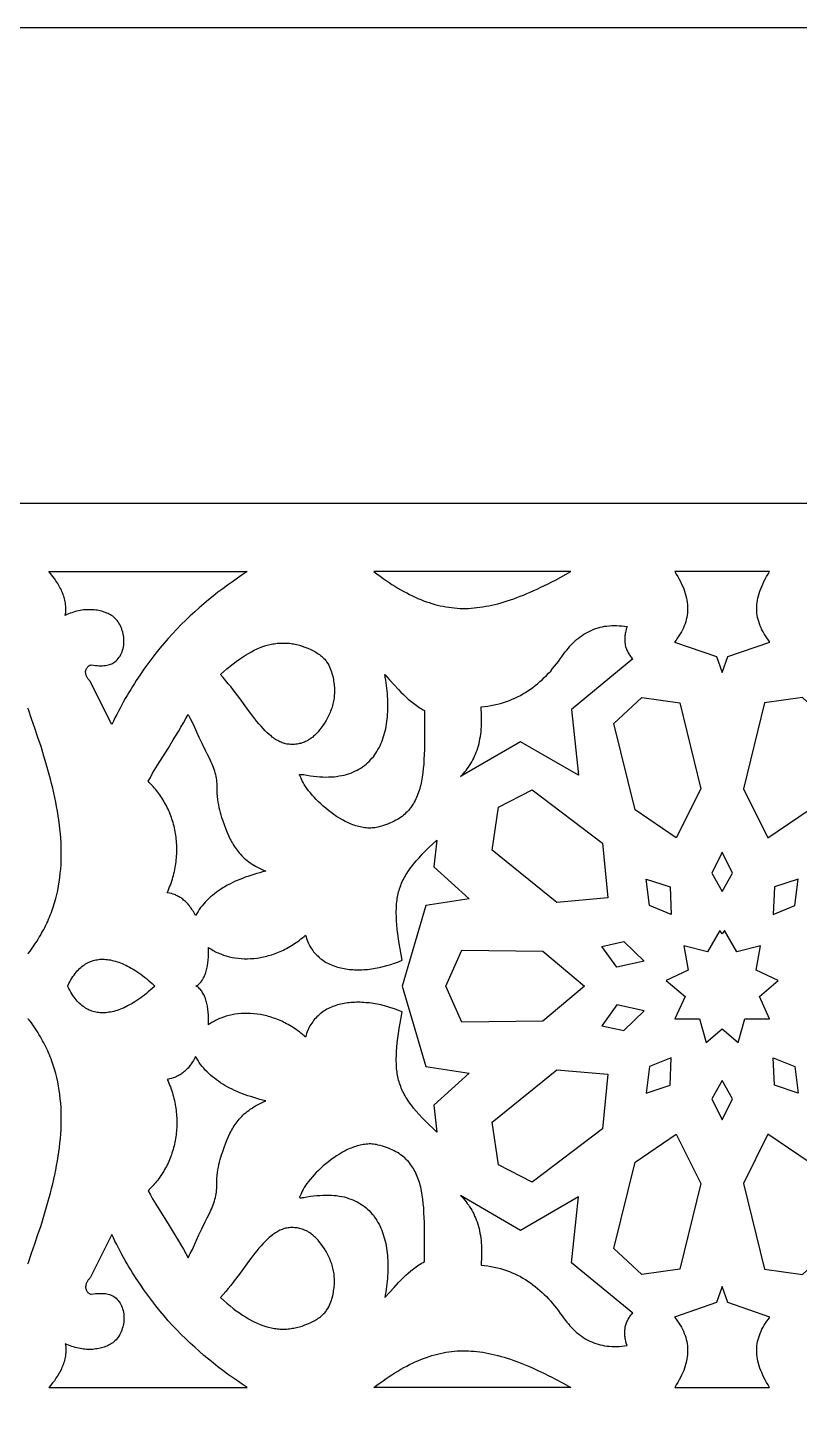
# Model space of a CAD drawing. Extents: x -580 to 580, y -400 to 400.
# Drawn here: x -255.3 to -198.6, y 298 to 400 of the extents above; entities that cross this region are included whole.
import ezdxf

# ---------------------------------------------------------------- set-up
doc = ezdxf.new("R2010")
doc.units = 0
doc.layers.add('LAYER_1', color=18, linetype='CONTINUOUS')
doc.layers.add('LAYER_2', color=174, linetype='CONTINUOUS')

msp = doc.modelspace()

# ---------------------------------------------------------------- linework, layer by layer
at = {"layer": 'LAYER_1'}
for points in [[(-580, -400), (580, -400), (580, 400), (-580, 400)], [(-239.2, 360), (-239.57, 359.76), (-239.93, 359.51), (-240.29, 359.26), (-240.65, 359.01), (-241, 358.74), (-241.36, 358.48), (-241.7, 358.2), (-242.05, 357.92), (-242.39, 357.64), (-242.73, 357.34), (-243.07, 357.04), (-243.4, 356.74), (-243.73, 356.42), (-244.06, 356.1), (-244.38, 355.77), (-244.7, 355.43), (-245.01, 355.09), (-245.32, 354.73), (-245.63, 354.37), (-245.93, 354), (-246.23, 353.61), (-246.52, 353.22), (-246.81, 352.82), (-247.09, 352.41), (-247.37, 351.99), (-247.5, 351.78), (-247.64, 351.56), (-247.77, 351.34), (-247.91, 351.12), (-248.04, 350.9), (-248.17, 350.67), (-248.3, 350.44), (-248.43, 350.21), (-248.55, 349.97), (-248.68, 349.73), (-248.8, 349.49), (-248.93, 349.25), (-249.05, 349), (-249.17, 348.75), (-250.75, 351.93), (-250.79, 351.97), (-250.83, 352.01), (-250.86, 352.05), (-250.9, 352.09), (-250.93, 352.13), (-250.95, 352.18), (-250.98, 352.22), (-251, 352.27), (-251.02, 352.31), (-251.04, 352.36), (-251.06, 352.4), (-251.07, 352.45), (-251.08, 352.49), (-251.08, 352.54), (-251.09, 352.58), (-251.09, 352.63), (-251.09, 352.67), (-251.08, 352.71), (-251.07, 352.75), (-251.06, 352.79), (-251.05, 352.83), (-251.03, 352.87), (-251.01, 352.91), (-250.98, 352.94), (-250.96, 352.98), (-250.93, 353.01), (-250.89, 353.04), (-250.85, 353.06), (-250.81, 353.09), (-250.77, 353.11), (-250.72, 353.13), (-250.67, 353.15), (-250.52, 353.12), (-250.37, 353.1), (-250.24, 353.09), (-250.1, 353.08), (-249.98, 353.08), (-249.86, 353.08), (-249.74, 353.09), (-249.63, 353.1), (-249.53, 353.12), (-249.43, 353.14), (-249.34, 353.16), (-249.25, 353.19), (-249.17, 353.23), (-249.09, 353.27), (-249.01, 353.31), (-248.94, 353.36), (-248.85, 353.44), (-248.77, 353.52), (-248.69, 353.6), (-248.62, 353.7), (-248.56, 353.79), (-248.5, 353.9), (-248.45, 354), (-248.41, 354.11), (-248.37, 354.22), (-248.34, 354.34), (-248.31, 354.46), (-248.29, 354.58), (-248.28, 354.7), (-248.27, 354.82), (-248.27, 354.94), (-248.28, 355.07), (-248.29, 355.19), (-248.3, 355.31), (-248.33, 355.43), (-248.35, 355.55), (-248.39, 355.67), (-248.43, 355.79), (-248.47, 355.9), (-248.52, 356.01), (-248.58, 356.11), (-248.64, 356.22), (-248.7, 356.31), (-248.77, 356.41), (-248.85, 356.49), (-248.93, 356.57), (-249.01, 356.65), (-249.1, 356.72), (-249.18, 356.77), (-249.26, 356.82), (-249.35, 356.87), (-249.44, 356.91), (-249.53, 356.95), (-249.62, 356.99), (-249.72, 357.03), (-249.82, 357.06), (-249.92, 357.09), (-250.02, 357.12), (-250.12, 357.14), (-250.23, 357.16), (-250.34, 357.17), (-250.45, 357.19), (-250.56, 357.2), (-250.67, 357.2), (-250.79, 357.2), (-250.9, 357.2), (-251.02, 357.2), (-251.14, 357.19), (-251.25, 357.18), (-251.37, 357.16), (-251.49, 357.14), (-251.61, 357.12), (-251.73, 357.09), (-251.86, 357.06), (-251.98, 357.02), (-252.1, 356.98), (-252.22, 356.94), (-252.34, 356.89), (-252.46, 356.84), (-252.59, 356.78), (-252.57, 356.9), (-252.55, 357.01), (-252.54, 357.13), (-252.54, 357.24), (-252.54, 357.35), (-252.55, 357.46), (-252.56, 357.57), (-252.57, 357.68), (-252.59, 357.79), (-252.61, 357.9), (-252.64, 358.01), (-252.67, 358.12), (-252.71, 358.22), (-252.74, 358.33), (-252.78, 358.43), (-252.83, 358.54), (-252.87, 358.64), (-252.92, 358.74), (-252.98, 358.84), (-253.03, 358.94), (-253.14, 359.13), (-253.27, 359.32), (-253.39, 359.5), (-253.53, 359.67), (-253.66, 359.84), (-253.8, 360)], [(-229.9, 360), (-229.67, 359.83), (-229.44, 359.66), (-229.22, 359.5), (-228.99, 359.35), (-228.77, 359.2), (-228.56, 359.06), (-228.34, 358.92), (-228.12, 358.79), (-227.91, 358.66), (-227.7, 358.54), (-227.48, 358.43), (-227.27, 358.32), (-227.06, 358.22), (-226.86, 358.12), (-226.65, 358.03), (-226.44, 357.94), (-226.24, 357.86), (-226.03, 357.79), (-225.82, 357.72), (-225.62, 357.65), (-225.42, 357.59), (-225.21, 357.54), (-225.01, 357.49), (-224.8, 357.45), (-224.6, 357.41), (-224.39, 357.38), (-224.19, 357.35), (-223.98, 357.33), (-223.77, 357.31), (-223.57, 357.3), (-223.36, 357.3), (-223.15, 357.3), (-222.94, 357.3), (-222.73, 357.32), (-222.52, 357.33), (-222.31, 357.35), (-222.09, 357.38), (-221.88, 357.41), (-221.66, 357.45), (-221.44, 357.49), (-221.22, 357.54), (-220.99, 357.59), (-220.77, 357.64), (-220.54, 357.71), (-220.31, 357.77), (-220.08, 357.85), (-219.85, 357.92), (-219.61, 358.01), (-219.37, 358.09), (-219.13, 358.19), (-218.88, 358.28), (-218.64, 358.39), (-218.39, 358.49), (-218.13, 358.61), (-217.88, 358.72), (-217.61, 358.85), (-217.35, 358.97), (-217.08, 359.11), (-216.81, 359.24), (-216.54, 359.38), (-215.98, 359.68), (-215.4, 360)], [(-204.28, 352.58), (-203.86, 353.75), (-200.77, 354.82), (-200.88, 354.97), (-200.99, 355.12), (-201.09, 355.27), (-201.19, 355.42), (-201.27, 355.57), (-201.35, 355.72), (-201.42, 355.87), (-201.49, 356.02), (-201.54, 356.17), (-201.59, 356.33), (-201.64, 356.48), (-201.67, 356.63), (-201.7, 356.79), (-201.72, 356.94), (-201.73, 357.1), (-201.74, 357.26), (-201.73, 357.42), (-201.72, 357.58), (-201.71, 357.74), (-201.68, 357.9), (-201.65, 358.06), (-201.61, 358.23), (-201.56, 358.4), (-201.5, 358.57), (-201.44, 358.74), (-201.37, 358.91), (-201.29, 359.09), (-201.21, 359.27), (-201.11, 359.45), (-201.01, 359.63), (-200.9, 359.81), (-200.79, 360), (-204.28, 360), (-207.77, 360), (-207.65, 359.81), (-207.54, 359.63), (-207.44, 359.45), (-207.35, 359.27), (-207.26, 359.09), (-207.18, 358.91), (-207.11, 358.74), (-207.05, 358.57), (-207, 358.4), (-206.95, 358.23), (-206.91, 358.06), (-206.87, 357.9), (-206.85, 357.74), (-206.83, 357.58), (-206.82, 357.42), (-206.82, 357.26), (-206.82, 357.1), (-206.84, 356.94), (-206.86, 356.79), (-206.88, 356.63), (-206.92, 356.48), (-206.96, 356.33), (-207.01, 356.17), (-207.07, 356.02), (-207.13, 355.87), (-207.2, 355.72), (-207.28, 355.57), (-207.37, 355.42), (-207.46, 355.27), (-207.56, 355.12), (-207.67, 354.97), (-207.79, 354.82), (-204.69, 353.75)], [(-223.51, 344.93), (-223.41, 345.04), (-223.31, 345.15), (-223.21, 345.27), (-223.11, 345.38), (-223.02, 345.5), (-222.93, 345.63), (-222.85, 345.75), (-222.77, 345.88), (-222.69, 346.01), (-222.62, 346.15), (-222.55, 346.29), (-222.48, 346.43), (-222.42, 346.58), (-222.36, 346.73), (-222.3, 346.88), (-222.25, 347.03), (-222.21, 347.19), (-222.16, 347.36), (-222.12, 347.53), (-222.09, 347.7), (-222.06, 347.87), (-222.03, 348.05), (-222.01, 348.23), (-221.99, 348.42), (-221.98, 348.61), (-221.97, 348.8), (-221.97, 349), (-221.97, 349.2), (-221.97, 349.41), (-221.98, 349.62), (-222, 349.83), (-222.01, 350.05), (-221.76, 350.07), (-221.52, 350.11), (-221.28, 350.15), (-221.04, 350.2), (-220.81, 350.25), (-220.59, 350.31), (-220.37, 350.37), (-220.15, 350.45), (-219.93, 350.53), (-219.73, 350.61), (-219.52, 350.7), (-219.32, 350.8), (-219.12, 350.9), (-218.93, 351.01), (-218.74, 351.12), (-218.56, 351.24), (-218.37, 351.36), (-218.2, 351.49), (-218.02, 351.62), (-217.85, 351.76), (-217.68, 351.91), (-217.52, 352.05), (-217.36, 352.21), (-217.2, 352.36), (-217.05, 352.53), (-216.89, 352.69), (-216.75, 352.87), (-216.6, 353.04), (-216.46, 353.22), (-216.32, 353.4), (-216.18, 353.59), (-216.05, 353.78), (-215.94, 353.94), (-215.82, 354.09), (-215.71, 354.23), (-215.59, 354.38), (-215.47, 354.51), (-215.35, 354.64), (-215.23, 354.77), (-215.11, 354.88), (-214.98, 355), (-214.85, 355.11), (-214.72, 355.21), (-214.58, 355.3), (-214.45, 355.4), (-214.31, 355.48), (-214.16, 355.56), (-214.02, 355.63), (-213.87, 355.7), (-213.72, 355.76), (-213.56, 355.82), (-213.41, 355.87), (-213.25, 355.91), (-213.08, 355.95), (-212.92, 355.98), (-212.75, 356), (-212.58, 356.02), (-212.4, 356.03), (-212.22, 356.03), (-212.04, 356.03), (-211.85, 356.02), (-211.66, 356.01), (-211.47, 355.98), (-211.27, 355.96), (-211.33, 355.78), (-211.37, 355.61), (-211.39, 355.52), (-211.41, 355.44), (-211.42, 355.36), (-211.43, 355.28), (-211.44, 355.19), (-211.44, 355.11), (-211.44, 355.03), (-211.44, 354.96), (-211.44, 354.88), (-211.43, 354.8), (-211.42, 354.73), (-211.41, 354.65), (-211.4, 354.58), (-211.38, 354.5), (-211.36, 354.43), (-211.34, 354.36), (-211.31, 354.29), (-211.28, 354.22), (-211.25, 354.15), (-211.22, 354.08), (-211.18, 354.02), (-211.14, 353.95), (-211.1, 353.89), (-211.06, 353.82), (-211.01, 353.76), (-210.96, 353.7), (-210.91, 353.64), (-210.85, 353.58), (-215.35, 349.87), (-214.85, 345.02), (-219.1, 347.49)], [(-241.17, 352.43), (-240.93, 352.65), (-240.7, 352.85), (-240.47, 353.05), (-240.24, 353.23), (-240.01, 353.4), (-239.78, 353.57), (-239.56, 353.72), (-239.34, 353.86), (-239.12, 353.99), (-238.9, 354.11), (-238.69, 354.22), (-238.47, 354.32), (-238.26, 354.41), (-238.05, 354.49), (-237.84, 354.56), (-237.63, 354.61), (-237.42, 354.66), (-237.32, 354.68), (-237.22, 354.7), (-237.11, 354.72), (-237.01, 354.73), (-236.91, 354.74), (-236.8, 354.75), (-236.7, 354.75), (-236.6, 354.75), (-236.5, 354.75), (-236.39, 354.75), (-236.29, 354.74), (-236.19, 354.74), (-236.09, 354.73), (-235.98, 354.71), (-235.88, 354.7), (-235.78, 354.68), (-235.57, 354.64), (-235.37, 354.58), (-235.16, 354.52), (-234.96, 354.45), (-234.75, 354.37), (-234.54, 354.27), (-234.33, 354.17), (-234.24, 354.12), (-234.15, 354.07), (-234.06, 354.01), (-233.98, 353.96), (-233.9, 353.9), (-233.82, 353.84), (-233.75, 353.79), (-233.69, 353.73), (-233.63, 353.67), (-233.57, 353.61), (-233.51, 353.55), (-233.46, 353.49), (-233.41, 353.43), (-233.37, 353.37), (-233.28, 353.24), (-233.21, 353.12), (-233.15, 353), (-233.1, 352.87), (-233.05, 352.75), (-233.01, 352.64), (-232.98, 352.52), (-232.92, 352.3), (-232.89, 352.18), (-232.87, 352.06), (-232.85, 351.95), (-232.83, 351.83), (-232.81, 351.71), (-232.8, 351.6), (-232.79, 351.48), (-232.79, 351.37), (-232.79, 351.25), (-232.79, 351.14), (-232.79, 351.03), (-232.8, 350.92), (-232.81, 350.81), (-232.82, 350.7), (-232.84, 350.59), (-232.85, 350.48), (-232.88, 350.38), (-232.9, 350.27), (-232.93, 350.16), (-232.96, 350.06), (-232.99, 349.95), (-233.03, 349.85), (-233.07, 349.75), (-233.11, 349.64), (-233.15, 349.54), (-233.2, 349.44), (-233.25, 349.34), (-233.3, 349.24), (-233.35, 349.14), (-233.41, 349.04), (-233.53, 348.85), (-233.64, 348.68), (-233.76, 348.52), (-233.88, 348.36), (-234, 348.22), (-234.13, 348.08), (-234.19, 348.01), (-234.26, 347.95), (-234.33, 347.89), (-234.39, 347.83), (-234.47, 347.78), (-234.54, 347.72), (-234.61, 347.67), (-234.69, 347.62), (-234.76, 347.58), (-234.84, 347.54), (-234.92, 347.5), (-235, 347.46), (-235.09, 347.43), (-235.17, 347.4), (-235.26, 347.37), (-235.35, 347.35), (-235.44, 347.33), (-235.53, 347.31), (-235.63, 347.3), (-235.73, 347.29), (-235.83, 347.29), (-235.93, 347.29), (-236.02, 347.29), (-236.11, 347.3), (-236.2, 347.31), (-236.29, 347.32), (-236.38, 347.34), (-236.46, 347.36), (-236.55, 347.39), (-236.63, 347.42), (-236.71, 347.45), (-236.8, 347.49), (-236.88, 347.52), (-236.96, 347.57), (-237.04, 347.61), (-237.12, 347.66), (-237.2, 347.71), (-237.28, 347.77), (-237.36, 347.83), (-237.43, 347.89), (-237.59, 348.02), (-237.74, 348.15), (-237.89, 348.3), (-238.04, 348.46), (-238.19, 348.63), (-238.34, 348.8), (-238.49, 348.99), (-238.64, 349.17), (-238.79, 349.37), (-239.1, 349.78), (-239.73, 350.64), (-240.07, 351.09), (-240.24, 351.31), (-240.42, 351.54), (-240.6, 351.76), (-240.78, 351.98), (-240.98, 352.21)], [(-234.81, 345.03), (-234.56, 344.99), (-234.33, 344.96), (-234.09, 344.93), (-233.87, 344.91), (-233.65, 344.9), (-233.43, 344.89), (-233.22, 344.9), (-233.02, 344.9), (-232.82, 344.92), (-232.63, 344.94), (-232.44, 344.97), (-232.26, 345), (-232.08, 345.04), (-231.91, 345.08), (-231.75, 345.13), (-231.58, 345.19), (-231.43, 345.25), (-231.28, 345.32), (-231.13, 345.39), (-230.99, 345.47), (-230.85, 345.55), (-230.72, 345.64), (-230.59, 345.73), (-230.47, 345.83), (-230.36, 345.93), (-230.24, 346.04), (-230.14, 346.15), (-230.03, 346.27), (-229.93, 346.39), (-229.84, 346.51), (-229.75, 346.64), (-229.67, 346.77), (-229.59, 346.91), (-229.51, 347.05), (-229.44, 347.19), (-229.37, 347.34), (-229.31, 347.49), (-229.25, 347.64), (-229.2, 347.8), (-229.15, 347.96), (-229.1, 348.12), (-229.06, 348.29), (-229.02, 348.45), (-228.99, 348.62), (-228.96, 348.8), (-228.93, 348.97), (-228.91, 349.15), (-228.89, 349.33), (-228.88, 349.52), (-228.87, 349.7), (-228.86, 349.89), (-228.86, 350.07), (-228.86, 350.26), (-228.86, 350.45), (-228.87, 350.65), (-228.88, 350.84), (-228.89, 351.04), (-228.91, 351.23), (-228.94, 351.43), (-228.96, 351.63), (-228.99, 351.83), (-229.02, 352.03), (-229.06, 352.23), (-229.09, 352.43), (-228.75, 352.05), (-228.41, 351.68), (-228.07, 351.32), (-227.9, 351.14), (-227.72, 350.97), (-227.55, 350.8), (-227.37, 350.63), (-227.18, 350.47), (-226.99, 350.32), (-226.79, 350.18), (-226.69, 350.1), (-226.59, 350.04), (-226.49, 349.97), (-226.38, 349.9), (-226.27, 349.84), (-226.16, 349.78), (-226.16, 348.07), (-226.17, 347.67), (-226.17, 347.29), (-226.18, 346.91), (-226.19, 346.55), (-226.21, 346.19), (-226.23, 345.85), (-226.26, 345.52), (-226.3, 345.2), (-226.34, 344.89), (-226.37, 344.74), (-226.39, 344.59), (-226.42, 344.45), (-226.45, 344.31), (-226.49, 344.17), (-226.52, 344.04), (-226.56, 343.9), (-226.61, 343.77), (-226.65, 343.65), (-226.7, 343.52), (-226.75, 343.4), (-226.8, 343.28), (-226.86, 343.17), (-226.92, 343.05), (-226.98, 342.94), (-227.05, 342.84), (-227.12, 342.73), (-227.19, 342.63), (-227.27, 342.53), (-227.35, 342.44), (-227.44, 342.34), (-227.53, 342.25), (-227.62, 342.17), (-227.72, 342.08), (-227.82, 342), (-227.93, 341.92), (-228.04, 341.85), (-228.16, 341.78), (-228.28, 341.71), (-228.4, 341.64), (-228.54, 341.58), (-228.67, 341.52), (-228.81, 341.46), (-228.96, 341.4), (-229.11, 341.35), (-229.26, 341.3), (-229.42, 341.25), (-229.59, 341.21), (-229.7, 341.19), (-229.8, 341.17), (-229.91, 341.15), (-230.02, 341.15), (-230.12, 341.14), (-230.23, 341.14), (-230.34, 341.14), (-230.45, 341.15), (-230.56, 341.16), (-230.67, 341.18), (-230.78, 341.2), (-230.9, 341.22), (-231.01, 341.25), (-231.12, 341.28), (-231.23, 341.31), (-231.34, 341.35), (-231.45, 341.39), (-231.56, 341.43), (-231.67, 341.48), (-231.78, 341.53), (-231.89, 341.58), (-232, 341.63), (-232.21, 341.75), (-232.43, 341.87), (-232.64, 342), (-232.84, 342.14), (-233.04, 342.29), (-233.24, 342.44), (-233.43, 342.6), (-233.61, 342.76), (-233.79, 342.92), (-233.96, 343.08), (-234.13, 343.25), (-234.28, 343.41), (-234.43, 343.57), (-234.56, 343.73), (-234.69, 343.89), (-234.81, 344.05), (-234.91, 344.2), (-235.01, 344.34), (-235.09, 344.48), (-235.16, 344.61), (-235.22, 344.74), (-235.25, 344.8), (-235.27, 344.86), (-235.32, 344.95), (-235.34, 344.99), (-235.36, 345.02), (-235.36, 345.05), (-235.36, 345.06), (-235.36, 345.07), (-235.35, 345.08), (-235.34, 345.08), (-235.31, 345.09), (-235.27, 345.09), (-235.22, 345.09), (-235.14, 345.08), (-235.05, 345.07)], [(-210.19, 350.74), (-207.39, 350.34), (-205.84, 344.03), (-207.65, 340.42), (-210.68, 342.49), (-212.25, 348.82)], [(-198.37, 350.74), (-201.16, 350.34), (-202.71, 344.03), (-200.91, 340.42), (-197.87, 342.49), (-196.3, 348.82)], [(-246.5, 344.58), (-246.33, 344.87), (-246.16, 345.17), (-245.8, 345.77), (-245.03, 347), (-244.65, 347.63), (-244.27, 348.25), (-244.08, 348.57), (-243.9, 348.88), (-243.72, 349.19), (-243.55, 349.5), (-243.47, 349.35), (-243.39, 349.2), (-243.24, 348.89), (-243.09, 348.57), (-242.94, 348.22), (-242.76, 347.83), (-242.55, 347.38), (-242.3, 346.86), (-242.15, 346.57), (-241.99, 346.25), (-241.93, 346.13), (-241.87, 346), (-241.81, 345.87), (-241.76, 345.74), (-241.71, 345.61), (-241.67, 345.48), (-241.62, 345.34), (-241.59, 345.21), (-241.55, 345.08), (-241.52, 344.94), (-241.5, 344.81), (-241.47, 344.67), (-241.46, 344.54), (-241.45, 344.4), (-241.44, 344.27), (-241.44, 344.14), (-241.44, 343.9), (-241.43, 343.68), (-241.41, 343.46), (-241.39, 343.25), (-241.36, 343.04), (-241.32, 342.85), (-241.29, 342.66), (-241.24, 342.47), (-241.19, 342.29), (-241.14, 342.11), (-241.09, 341.93), (-241.03, 341.75), (-240.91, 341.4), (-240.78, 341.05), (-240.68, 340.82), (-240.59, 340.59), (-240.48, 340.36), (-240.42, 340.25), (-240.37, 340.14), (-240.3, 340.03), (-240.24, 339.92), (-240.17, 339.82), (-240.1, 339.71), (-240.03, 339.61), (-239.95, 339.51), (-239.88, 339.41), (-239.79, 339.31), (-239.7, 339.21), (-239.61, 339.11), (-239.52, 339.02), (-239.42, 338.93), (-239.32, 338.84), (-239.21, 338.75), (-239.09, 338.66), (-238.98, 338.58), (-238.85, 338.49), (-238.72, 338.41), (-238.59, 338.33), (-238.45, 338.26), (-238.31, 338.18), (-238.16, 338.11), (-238, 338.04), (-237.84, 337.97), (-238.07, 337.91), (-238.29, 337.85), (-238.51, 337.79), (-238.73, 337.73), (-238.94, 337.66), (-239.15, 337.59), (-239.35, 337.52), (-239.55, 337.44), (-239.75, 337.36), (-239.94, 337.28), (-240.13, 337.2), (-240.31, 337.11), (-240.49, 337.02), (-240.67, 336.93), (-240.84, 336.83), (-241, 336.74), (-241.17, 336.63), (-241.32, 336.53), (-241.47, 336.42), (-241.62, 336.31), (-241.76, 336.19), (-241.9, 336.08), (-242.04, 335.95), (-242.16, 335.83), (-242.29, 335.7), (-242.4, 335.57), (-242.52, 335.43), (-242.63, 335.3), (-242.73, 335.15), (-242.82, 335.01), (-242.92, 334.86), (-243, 334.71), (-243.06, 334.81), (-243.11, 334.9), (-243.16, 335), (-243.22, 335.08), (-243.27, 335.17), (-243.33, 335.25), (-243.39, 335.33), (-243.44, 335.41), (-243.5, 335.48), (-243.56, 335.55), (-243.62, 335.62), (-243.69, 335.68), (-243.75, 335.74), (-243.81, 335.8), (-243.88, 335.85), (-243.94, 335.91), (-244.01, 335.95), (-244.07, 336), (-244.14, 336.04), (-244.21, 336.08), (-244.28, 336.12), (-244.35, 336.16), (-244.42, 336.19), (-244.49, 336.22), (-244.56, 336.25), (-244.64, 336.27), (-244.78, 336.32), (-244.93, 336.35), (-245.09, 336.38), (-245.02, 336.52), (-244.96, 336.66), (-244.91, 336.81), (-244.86, 336.95), (-244.81, 337.09), (-244.76, 337.23), (-244.71, 337.38), (-244.67, 337.52), (-244.63, 337.66), (-244.6, 337.81), (-244.56, 337.95), (-244.53, 338.09), (-244.51, 338.23), (-244.48, 338.38), (-244.46, 338.52), (-244.44, 338.66), (-244.43, 338.8), (-244.41, 338.94), (-244.4, 339.09), (-244.39, 339.23), (-244.39, 339.37), (-244.39, 339.51), (-244.39, 339.65), (-244.39, 339.79), (-244.39, 339.93), (-244.4, 340.06), (-244.41, 340.2), (-244.43, 340.34), (-244.44, 340.47), (-244.46, 340.61), (-244.48, 340.75), (-244.5, 340.88), (-244.53, 341.01), (-244.56, 341.15), (-244.59, 341.28), (-244.62, 341.41), (-244.66, 341.54), (-244.7, 341.67), (-244.74, 341.8), (-244.78, 341.92), (-244.83, 342.05), (-244.87, 342.17), (-244.92, 342.3), (-244.98, 342.42), (-245.03, 342.54), (-245.09, 342.66), (-245.15, 342.78), (-245.21, 342.9), (-245.28, 343.02), (-245.34, 343.13), (-245.41, 343.25), (-245.48, 343.36), (-245.55, 343.47), (-245.63, 343.58), (-245.71, 343.69), (-245.79, 343.79), (-245.87, 343.9), (-245.95, 344), (-246.04, 344.1), (-246.13, 344.2), (-246.22, 344.3), (-246.31, 344.39), (-246.41, 344.49)], [(-221.2, 339.52), (-220.73, 342.67), (-218.26, 343.95), (-213.08, 340.03), (-212.69, 336.01), (-216.44, 335.67)], [(-242.97, 329.52), (-242.96, 329.52), (-242.97, 329.53), (-242.95, 329.53), (-242.88, 329.57), (-242.82, 329.62), (-242.76, 329.67), (-242.71, 329.72), (-242.65, 329.78), (-242.6, 329.84), (-242.55, 329.9), (-242.51, 329.97), (-242.46, 330.04), (-242.42, 330.12), (-242.38, 330.19), (-242.34, 330.27), (-242.31, 330.36), (-242.28, 330.44), (-242.25, 330.53), (-242.22, 330.62), (-242.19, 330.72), (-242.17, 330.81), (-242.15, 330.91), (-242.13, 331.01), (-242.1, 331.22), (-242.07, 331.43), (-242.06, 331.66), (-242.05, 331.89), (-242.05, 332.12), (-242.05, 332.36), (-241.97, 332.31), (-241.89, 332.25), (-241.8, 332.2), (-241.71, 332.14), (-241.62, 332.09), (-241.53, 332.05), (-241.44, 332), (-241.34, 331.96), (-241.25, 331.92), (-241.15, 331.88), (-240.95, 331.8), (-240.75, 331.74), (-240.54, 331.68), (-240.32, 331.63), (-240.11, 331.6), (-239.88, 331.57), (-239.66, 331.54), (-239.43, 331.53), (-239.19, 331.53), (-238.96, 331.54), (-238.72, 331.56), (-238.48, 331.58), (-238.24, 331.62), (-238.12, 331.64), (-238, 331.67), (-237.88, 331.69), (-237.76, 331.72), (-237.64, 331.76), (-237.52, 331.79), (-237.39, 331.83), (-237.27, 331.87), (-237.15, 331.91), (-237.03, 331.96), (-236.91, 332.01), (-236.79, 332.06), (-236.67, 332.11), (-236.55, 332.17), (-236.43, 332.23), (-236.31, 332.29), (-236.19, 332.36), (-236.07, 332.43), (-235.95, 332.5), (-235.83, 332.57), (-235.72, 332.65), (-235.6, 332.73), (-235.48, 332.81), (-235.37, 332.9), (-235.26, 332.99), (-235.14, 333.08), (-235.03, 333.17), (-234.92, 333.27), (-234.88, 333.14), (-234.84, 333.02), (-234.8, 332.9), (-234.75, 332.78), (-234.7, 332.66), (-234.65, 332.55), (-234.59, 332.45), (-234.53, 332.34), (-234.46, 332.24), (-234.39, 332.14), (-234.32, 332.05), (-234.25, 331.96), (-234.17, 331.87), (-234.09, 331.79), (-234, 331.71), (-233.92, 331.63), (-233.83, 331.56), (-233.74, 331.49), (-233.64, 331.42), (-233.55, 331.36), (-233.45, 331.29), (-233.34, 331.24), (-233.24, 331.18), (-233.13, 331.13), (-233.02, 331.08), (-232.91, 331.04), (-232.8, 331), (-232.69, 330.96), (-232.57, 330.92), (-232.45, 330.89), (-232.33, 330.86), (-232.21, 330.83), (-232.08, 330.81), (-231.96, 330.78), (-231.83, 330.77), (-231.7, 330.75), (-231.57, 330.74), (-231.44, 330.73), (-231.31, 330.72), (-231.17, 330.72), (-231.04, 330.72), (-230.9, 330.72), (-230.77, 330.72), (-230.63, 330.73), (-230.49, 330.74), (-230.35, 330.75), (-230.21, 330.77), (-230.07, 330.79), (-229.93, 330.81), (-229.79, 330.83), (-229.65, 330.86), (-229.51, 330.89), (-229.37, 330.92), (-229.22, 330.95), (-228.94, 331.03), (-228.65, 331.11), (-228.37, 331.21), (-228.09, 331.31), (-227.81, 331.43), (-227.88, 331.85), (-227.95, 332.25), (-228.02, 332.64), (-228.07, 333), (-228.12, 333.36), (-228.17, 333.69), (-228.2, 334.02), (-228.22, 334.33), (-228.24, 334.62), (-228.25, 334.91), (-228.25, 335.05), (-228.24, 335.19), (-228.24, 335.32), (-228.23, 335.45), (-228.22, 335.58), (-228.21, 335.71), (-228.19, 335.84), (-228.17, 335.96), (-228.15, 336.08), (-228.13, 336.2), (-228.1, 336.32), (-228.07, 336.44), (-228.04, 336.56), (-228, 336.68), (-227.96, 336.79), (-227.92, 336.91), (-227.88, 337.02), (-227.83, 337.13), (-227.78, 337.25), (-227.72, 337.36), (-227.66, 337.47), (-227.6, 337.58), (-227.53, 337.7), (-227.46, 337.81), (-227.39, 337.92), (-227.32, 338.03), (-227.24, 338.15), (-227.15, 338.26), (-227.06, 338.38), (-226.97, 338.49), (-226.78, 338.73), (-226.57, 338.96), (-226.34, 339.21), (-226.1, 339.46), (-225.84, 339.72), (-225.56, 339.98), (-225.26, 340.26), (-225.48, 338.29), (-222.89, 335.94), (-226.08, 335.44), (-227.81, 329.52), (-226.08, 323.6), (-222.89, 323.11), (-225.48, 320.75), (-225.26, 318.78), (-225.56, 319.06), (-225.84, 319.33), (-226.1, 319.59), (-226.34, 319.84), (-226.57, 320.08), (-226.78, 320.32), (-226.97, 320.55), (-227.06, 320.67), (-227.15, 320.78), (-227.24, 320.9), (-227.32, 321.01), (-227.39, 321.12), (-227.46, 321.24), (-227.53, 321.35), (-227.6, 321.46), (-227.66, 321.57), (-227.72, 321.69), (-227.78, 321.8), (-227.83, 321.91), (-227.88, 322.02), (-227.92, 322.14), (-227.96, 322.25), (-228, 322.37), (-228.04, 322.48), (-228.07, 322.6), (-228.1, 322.72), (-228.13, 322.84), (-228.15, 322.96), (-228.17, 323.08), (-228.19, 323.21), (-228.21, 323.34), (-228.22, 323.46), (-228.23, 323.59), (-228.24, 323.73), (-228.24, 323.86), (-228.25, 324), (-228.25, 324.14), (-228.24, 324.42), (-228.22, 324.72), (-228.2, 325.03), (-228.17, 325.35), (-228.12, 325.69), (-228.07, 326.04), (-228.02, 326.41), (-227.95, 326.8), (-227.88, 327.2), (-227.81, 327.62), (-228.09, 327.73), (-228.37, 327.84), (-228.65, 327.93), (-228.94, 328.02), (-229.22, 328.09), (-229.37, 328.13), (-229.51, 328.16), (-229.65, 328.19), (-229.79, 328.21), (-229.93, 328.24), (-230.07, 328.26), (-230.21, 328.28), (-230.35, 328.29), (-230.49, 328.3), (-230.63, 328.31), (-230.77, 328.32), (-230.9, 328.33), (-231.04, 328.33), (-231.17, 328.33), (-231.31, 328.32), (-231.44, 328.32), (-231.57, 328.31), (-231.7, 328.29), (-231.83, 328.28), (-231.96, 328.26), (-232.08, 328.24), (-232.21, 328.22), (-232.33, 328.19), (-232.45, 328.16), (-232.57, 328.13), (-232.69, 328.09), (-232.8, 328.05), (-232.91, 328.01), (-233.02, 327.96), (-233.13, 327.91), (-233.24, 327.86), (-233.34, 327.81), (-233.45, 327.75), (-233.55, 327.69), (-233.64, 327.63), (-233.74, 327.56), (-233.83, 327.49), (-233.92, 327.41), (-234, 327.34), (-234.09, 327.26), (-234.17, 327.17), (-234.25, 327.09), (-234.32, 326.99), (-234.39, 326.9), (-234.46, 326.8), (-234.53, 326.7), (-234.59, 326.6), (-234.65, 326.49), (-234.7, 326.38), (-234.75, 326.27), (-234.8, 326.15), (-234.84, 326.03), (-234.88, 325.9), (-234.92, 325.77), (-235.03, 325.87), (-235.14, 325.97), (-235.26, 326.06), (-235.37, 326.15), (-235.48, 326.23), (-235.6, 326.32), (-235.72, 326.4), (-235.83, 326.47), (-235.95, 326.55), (-236.07, 326.62), (-236.19, 326.69), (-236.31, 326.75), (-236.43, 326.81), (-236.55, 326.87), (-236.67, 326.93), (-236.79, 326.98), (-236.91, 327.04), (-237.03, 327.09), (-237.15, 327.13), (-237.27, 327.17), (-237.39, 327.22), (-237.52, 327.25), (-237.64, 327.29), (-237.76, 327.32), (-237.88, 327.35), (-238, 327.38), (-238.12, 327.4), (-238.24, 327.43), (-238.48, 327.46), (-238.72, 327.49), (-238.96, 327.51), (-239.19, 327.51), (-239.43, 327.51), (-239.66, 327.5), (-239.88, 327.48), (-240.11, 327.45), (-240.32, 327.41), (-240.54, 327.36), (-240.75, 327.31), (-240.95, 327.24), (-241.15, 327.17), (-241.25, 327.13), (-241.34, 327.09), (-241.44, 327.04), (-241.53, 327), (-241.62, 326.95), (-241.71, 326.9), (-241.8, 326.85), (-241.89, 326.8), (-241.97, 326.74), (-242.05, 326.68), (-242.05, 326.92), (-242.05, 327.16), (-242.06, 327.39), (-242.07, 327.61), (-242.1, 327.83), (-242.13, 328.04), (-242.15, 328.14), (-242.17, 328.23), (-242.19, 328.33), (-242.22, 328.42), (-242.25, 328.51), (-242.28, 328.6), (-242.31, 328.69), (-242.34, 328.77), (-242.38, 328.85), (-242.42, 328.93), (-242.46, 329), (-242.51, 329.07), (-242.55, 329.14), (-242.6, 329.2), (-242.65, 329.27), (-242.71, 329.32), (-242.76, 329.38), (-242.82, 329.43), (-242.88, 329.47), (-242.95, 329.52)], [(-204.28, 336.47), (-203.51, 337.82), (-204.28, 339.36), (-205.04, 337.82)], [(-208.02, 334.79), (-209.62, 335.44), (-209.87, 337.39), (-208.11, 336.81)], [(-200.53, 334.79), (-198.94, 335.44), (-198.68, 337.39), (-200.44, 336.81)], [(-204.28, 326.38), (-203.1, 325.38), (-202.61, 327.12), (-200.8, 327.11), (-201.54, 328.76), (-200.15, 329.92), (-201.78, 330.7), (-201.46, 332.48), (-203.21, 332.04), (-204.11, 333.6), (-204.28, 333.37), (-204.45, 333.6), (-205.35, 332.04), (-207.1, 332.48), (-206.78, 330.7), (-208.4, 329.92), (-207.01, 328.76), (-207.75, 327.11), (-205.95, 327.12), (-205.45, 325.38)], [(-210.02, 331.35), (-212.03, 330.9), (-213.13, 332.44), (-211.51, 332.8)], [(-251.7, 330.64), (-251.61, 330.72), (-251.53, 330.81), (-251.44, 330.89), (-251.36, 330.96), (-251.27, 331.03), (-251.18, 331.09), (-251.09, 331.15), (-251.01, 331.2), (-250.91, 331.25), (-250.82, 331.29), (-250.73, 331.33), (-250.64, 331.36), (-250.54, 331.39), (-250.44, 331.42), (-250.35, 331.44), (-250.25, 331.46), (-250.14, 331.47), (-250.04, 331.49), (-249.93, 331.49), (-249.83, 331.49), (-249.72, 331.49), (-249.61, 331.48), (-249.49, 331.47), (-249.38, 331.46), (-249.26, 331.44), (-249.14, 331.41), (-249.02, 331.38), (-248.9, 331.35), (-248.78, 331.31), (-248.65, 331.27), (-248.52, 331.22), (-248.39, 331.17), (-248.26, 331.11), (-248.13, 331.05), (-248, 330.99), (-247.86, 330.92), (-247.73, 330.84), (-247.59, 330.76), (-247.46, 330.68), (-247.32, 330.59), (-247.18, 330.49), (-247.04, 330.39), (-246.9, 330.29), (-246.76, 330.18), (-246.62, 330.07), (-246.48, 329.95), (-246.34, 329.83), (-246.2, 329.7), (-246.06, 329.57), (-246.01, 329.52), (-246.06, 329.47), (-246.2, 329.34), (-246.34, 329.22), (-246.48, 329.09), (-246.62, 328.98), (-246.76, 328.86), (-246.9, 328.76), (-247.04, 328.65), (-247.18, 328.55), (-247.32, 328.46), (-247.46, 328.37), (-247.59, 328.28), (-247.73, 328.2), (-247.86, 328.13), (-248, 328.06), (-248.13, 327.99), (-248.26, 327.93), (-248.39, 327.87), (-248.52, 327.82), (-248.65, 327.77), (-248.78, 327.73), (-248.9, 327.69), (-249.02, 327.66), (-249.14, 327.63), (-249.26, 327.61), (-249.38, 327.59), (-249.49, 327.57), (-249.61, 327.56), (-249.72, 327.55), (-249.83, 327.55), (-249.93, 327.55), (-250.04, 327.56), (-250.14, 327.57), (-250.25, 327.58), (-250.35, 327.6), (-250.44, 327.63), (-250.54, 327.65), (-250.64, 327.68), (-250.73, 327.72), (-250.82, 327.76), (-250.91, 327.8), (-251.01, 327.85), (-251.09, 327.9), (-251.18, 327.96), (-251.27, 328.02), (-251.36, 328.09), (-251.44, 328.16), (-251.53, 328.24), (-251.61, 328.32), (-251.7, 328.41), (-251.78, 328.5), (-251.86, 328.61), (-251.94, 328.71), (-252.02, 328.83), (-252.1, 328.95), (-252.18, 329.07), (-252.25, 329.21), (-252.32, 329.35), (-252.39, 329.49), (-252.41, 329.52), (-252.39, 329.55), (-252.32, 329.7), (-252.25, 329.84), (-252.18, 329.97), (-252.1, 330.1), (-252.02, 330.22), (-251.94, 330.33), (-251.86, 330.44), (-251.78, 330.54)], [(-214.4, 329.52), (-217.47, 326.95), (-223.43, 326.87), (-224.59, 329.52), (-223.43, 332.17), (-217.47, 332.09)], [(-210.02, 327.69), (-212.03, 328.15), (-213.13, 326.6), (-211.51, 326.25)], [(-246.5, 314.46), (-246.33, 314.17), (-246.16, 313.88), (-245.8, 313.28), (-245.03, 312.04), (-244.65, 311.42), (-244.27, 310.79), (-244.08, 310.48), (-243.9, 310.16), (-243.72, 309.85), (-243.55, 309.54), (-243.47, 309.7), (-243.39, 309.85), (-243.24, 310.15), (-243.09, 310.48), (-242.94, 310.83), (-242.76, 311.22), (-242.55, 311.67), (-242.3, 312.19), (-242.15, 312.48), (-241.99, 312.8), (-241.93, 312.92), (-241.87, 313.05), (-241.81, 313.17), (-241.76, 313.3), (-241.71, 313.44), (-241.67, 313.57), (-241.62, 313.7), (-241.59, 313.84), (-241.55, 313.97), (-241.52, 314.11), (-241.5, 314.24), (-241.47, 314.37), (-241.46, 314.51), (-241.45, 314.64), (-241.44, 314.77), (-241.44, 314.9), (-241.44, 315.14), (-241.43, 315.37), (-241.41, 315.59), (-241.39, 315.8), (-241.36, 316), (-241.32, 316.2), (-241.29, 316.39), (-241.24, 316.58), (-241.19, 316.76), (-241.14, 316.94), (-241.09, 317.12), (-241.03, 317.29), (-240.91, 317.64), (-240.78, 317.99), (-240.68, 318.23), (-240.59, 318.46), (-240.48, 318.68), (-240.42, 318.8), (-240.37, 318.91), (-240.3, 319.02), (-240.24, 319.12), (-240.17, 319.23), (-240.1, 319.33), (-240.03, 319.44), (-239.95, 319.54), (-239.88, 319.64), (-239.79, 319.74), (-239.7, 319.84), (-239.61, 319.93), (-239.52, 320.03), (-239.42, 320.12), (-239.32, 320.21), (-239.21, 320.3), (-239.09, 320.38), (-238.98, 320.47), (-238.85, 320.55), (-238.72, 320.63), (-238.59, 320.71), (-238.45, 320.79), (-238.31, 320.86), (-238.16, 320.94), (-238, 321.01), (-237.84, 321.08), (-238.07, 321.13), (-238.29, 321.19), (-238.51, 321.25), (-238.73, 321.32), (-238.94, 321.39), (-239.15, 321.46), (-239.35, 321.53), (-239.55, 321.6), (-239.75, 321.68), (-239.94, 321.76), (-240.13, 321.85), (-240.31, 321.93), (-240.49, 322.02), (-240.67, 322.12), (-240.84, 322.21), (-241, 322.31), (-241.17, 322.41), (-241.32, 322.52), (-241.47, 322.63), (-241.62, 322.74), (-241.76, 322.85), (-241.9, 322.97), (-242.04, 323.09), (-242.16, 323.22), (-242.29, 323.34), (-242.4, 323.48), (-242.52, 323.61), (-242.63, 323.75), (-242.73, 323.89), (-242.82, 324.04), (-242.92, 324.19), (-243, 324.34), (-243.06, 324.24), (-243.11, 324.14), (-243.16, 324.05), (-243.22, 323.96), (-243.27, 323.87), (-243.33, 323.79), (-243.39, 323.71), (-243.44, 323.64), (-243.5, 323.56), (-243.56, 323.49), (-243.62, 323.43), (-243.69, 323.36), (-243.75, 323.3), (-243.81, 323.25), (-243.88, 323.19), (-243.94, 323.14), (-244.01, 323.09), (-244.07, 323.04), (-244.14, 323), (-244.21, 322.96), (-244.28, 322.92), (-244.35, 322.89), (-244.42, 322.85), (-244.49, 322.82), (-244.56, 322.8), (-244.64, 322.77), (-244.78, 322.73), (-244.93, 322.69), (-245.09, 322.66), (-245.02, 322.52), (-244.96, 322.38), (-244.91, 322.24), (-244.86, 322.1), (-244.81, 321.95), (-244.76, 321.81), (-244.71, 321.67), (-244.67, 321.53), (-244.63, 321.38), (-244.6, 321.24), (-244.56, 321.1), (-244.53, 320.95), (-244.51, 320.81), (-244.48, 320.67), (-244.46, 320.53), (-244.44, 320.38), (-244.43, 320.24), (-244.41, 320.1), (-244.4, 319.96), (-244.39, 319.82), (-244.39, 319.68), (-244.39, 319.54), (-244.39, 319.4), (-244.39, 319.26), (-244.39, 319.12), (-244.4, 318.98), (-244.41, 318.84), (-244.43, 318.71), (-244.44, 318.57), (-244.46, 318.43), (-244.48, 318.3), (-244.5, 318.17), (-244.53, 318.03), (-244.56, 317.9), (-244.59, 317.77), (-244.62, 317.64), (-244.66, 317.51), (-244.7, 317.38), (-244.74, 317.25), (-244.78, 317.12), (-244.83, 317), (-244.87, 316.87), (-244.92, 316.75), (-244.98, 316.62), (-245.03, 316.5), (-245.09, 316.38), (-245.15, 316.26), (-245.21, 316.15), (-245.28, 316.03), (-245.34, 315.91), (-245.41, 315.8), (-245.48, 315.69), (-245.55, 315.58), (-245.63, 315.47), (-245.71, 315.36), (-245.79, 315.25), (-245.87, 315.15), (-245.95, 315.05), (-246.04, 314.94), (-246.13, 314.85), (-246.22, 314.75), (-246.31, 314.65), (-246.41, 314.56)], [(-213.08, 319.02), (-218.26, 315.1), (-220.73, 316.37), (-221.2, 319.52), (-216.44, 323.37), (-212.69, 323.03)], [(-208.02, 324.25), (-209.62, 323.61), (-209.87, 321.65), (-208.11, 322.23)], [(-200.53, 324.25), (-198.94, 323.61), (-198.68, 321.65), (-200.44, 322.23)], [(-204.28, 319.68), (-203.51, 321.22), (-204.28, 322.58), (-205.04, 321.22)], [(-205.84, 315.01), (-207.39, 308.71), (-210.19, 308.31), (-212.25, 310.22), (-210.68, 316.56), (-207.65, 318.63)], [(-202.71, 315.01), (-201.16, 308.71), (-198.37, 308.31), (-196.3, 310.22), (-197.87, 316.56), (-200.91, 318.63)], [(-234.81, 314.02), (-234.56, 314.06), (-234.33, 314.09), (-234.09, 314.11), (-233.87, 314.13), (-233.65, 314.15), (-233.43, 314.15), (-233.22, 314.15), (-233.02, 314.14), (-232.82, 314.13), (-232.63, 314.11), (-232.44, 314.08), (-232.26, 314.05), (-232.08, 314.01), (-231.91, 313.96), (-231.75, 313.91), (-231.58, 313.86), (-231.43, 313.79), (-231.28, 313.73), (-231.13, 313.65), (-230.99, 313.58), (-230.85, 313.49), (-230.72, 313.41), (-230.59, 313.31), (-230.47, 313.21), (-230.36, 313.11), (-230.24, 313.01), (-230.14, 312.89), (-230.03, 312.78), (-229.93, 312.66), (-229.84, 312.53), (-229.75, 312.41), (-229.67, 312.27), (-229.59, 312.14), (-229.51, 312), (-229.44, 311.85), (-229.37, 311.71), (-229.31, 311.56), (-229.25, 311.4), (-229.2, 311.25), (-229.15, 311.09), (-229.1, 310.93), (-229.06, 310.76), (-229.02, 310.59), (-228.99, 310.42), (-228.96, 310.25), (-228.93, 310.07), (-228.91, 309.89), (-228.89, 309.71), (-228.88, 309.53), (-228.87, 309.35), (-228.86, 309.16), (-228.86, 308.97), (-228.86, 308.78), (-228.86, 308.59), (-228.87, 308.4), (-228.88, 308.2), (-228.89, 308.01), (-228.91, 307.81), (-228.94, 307.61), (-228.96, 307.42), (-228.99, 307.22), (-229.02, 307.02), (-229.06, 306.82), (-229.09, 306.62), (-228.75, 306.99), (-228.41, 307.36), (-228.07, 307.73), (-227.9, 307.9), (-227.72, 308.08), (-227.55, 308.25), (-227.37, 308.41), (-227.18, 308.57), (-226.99, 308.72), (-226.79, 308.87), (-226.69, 308.94), (-226.59, 309.01), (-226.49, 309.08), (-226.38, 309.14), (-226.27, 309.2), (-226.16, 309.27), (-226.16, 310.97), (-226.17, 311.37), (-226.17, 311.76), (-226.18, 312.13), (-226.19, 312.5), (-226.21, 312.85), (-226.23, 313.2), (-226.26, 313.53), (-226.3, 313.85), (-226.34, 314.15), (-226.37, 314.3), (-226.39, 314.45), (-226.42, 314.59), (-226.45, 314.74), (-226.49, 314.87), (-226.52, 315.01), (-226.56, 315.14), (-226.61, 315.27), (-226.65, 315.4), (-226.7, 315.52), (-226.75, 315.65), (-226.8, 315.76), (-226.86, 315.88), (-226.92, 315.99), (-226.98, 316.1), (-227.05, 316.21), (-227.12, 316.31), (-227.19, 316.41), (-227.27, 316.51), (-227.35, 316.61), (-227.44, 316.7), (-227.53, 316.79), (-227.62, 316.88), (-227.72, 316.96), (-227.82, 317.04), (-227.93, 317.12), (-228.04, 317.2), (-228.16, 317.27), (-228.28, 317.34), (-228.4, 317.41), (-228.54, 317.47), (-228.67, 317.53), (-228.81, 317.59), (-228.96, 317.64), (-229.11, 317.7), (-229.26, 317.74), (-229.42, 317.79), (-229.59, 317.83), (-229.7, 317.86), (-229.8, 317.88), (-229.91, 317.89), (-230.02, 317.9), (-230.12, 317.91), (-230.23, 317.91), (-230.34, 317.9), (-230.45, 317.89), (-230.56, 317.88), (-230.67, 317.87), (-230.78, 317.85), (-230.9, 317.82), (-231.01, 317.8), (-231.12, 317.77), (-231.23, 317.73), (-231.34, 317.7), (-231.45, 317.66), (-231.56, 317.61), (-231.67, 317.57), (-231.78, 317.52), (-231.89, 317.47), (-232, 317.41), (-232.21, 317.3), (-232.43, 317.17), (-232.64, 317.04), (-232.84, 316.9), (-233.04, 316.76), (-233.24, 316.6), (-233.43, 316.45), (-233.61, 316.29), (-233.79, 316.13), (-233.96, 315.96), (-234.13, 315.8), (-234.28, 315.64), (-234.43, 315.47), (-234.56, 315.31), (-234.69, 315.15), (-234.81, 315), (-234.91, 314.85), (-235.01, 314.7), (-235.09, 314.56), (-235.16, 314.43), (-235.22, 314.31), (-235.25, 314.24), (-235.27, 314.19), (-235.32, 314.09), (-235.34, 314.05), (-235.36, 314.02), (-235.36, 314), (-235.36, 313.99), (-235.36, 313.98), (-235.35, 313.97), (-235.34, 313.96), (-235.31, 313.95), (-235.27, 313.95), (-235.22, 313.95), (-235.14, 313.96), (-235.05, 313.97)], [(-223.51, 314.11), (-223.41, 314), (-223.31, 313.89), (-223.21, 313.78), (-223.11, 313.66), (-223.02, 313.54), (-222.93, 313.42), (-222.85, 313.29), (-222.77, 313.16), (-222.69, 313.03), (-222.62, 312.9), (-222.55, 312.76), (-222.48, 312.61), (-222.42, 312.47), (-222.36, 312.32), (-222.3, 312.17), (-222.25, 312.01), (-222.21, 311.85), (-222.16, 311.69), (-222.12, 311.52), (-222.09, 311.35), (-222.06, 311.17), (-222.03, 311), (-222.01, 310.81), (-221.99, 310.63), (-221.98, 310.44), (-221.97, 310.24), (-221.97, 310.05), (-221.97, 309.85), (-221.97, 309.64), (-221.98, 309.43), (-222, 309.22), (-222.01, 309), (-221.76, 308.97), (-221.52, 308.94), (-221.28, 308.9), (-221.04, 308.85), (-220.81, 308.8), (-220.59, 308.74), (-220.37, 308.67), (-220.15, 308.6), (-219.93, 308.52), (-219.73, 308.44), (-219.52, 308.35), (-219.32, 308.25), (-219.12, 308.15), (-218.93, 308.04), (-218.74, 307.93), (-218.56, 307.81), (-218.37, 307.69), (-218.2, 307.56), (-218.02, 307.42), (-217.85, 307.28), (-217.68, 307.14), (-217.52, 306.99), (-217.36, 306.84), (-217.2, 306.68), (-217.05, 306.52), (-216.89, 306.35), (-216.75, 306.18), (-216.6, 306), (-216.46, 305.83), (-216.32, 305.64), (-216.18, 305.45), (-216.05, 305.26), (-215.94, 305.11), (-215.82, 304.96), (-215.71, 304.81), (-215.59, 304.67), (-215.47, 304.53), (-215.35, 304.4), (-215.23, 304.28), (-215.11, 304.16), (-214.98, 304.05), (-214.85, 303.94), (-214.72, 303.84), (-214.58, 303.74), (-214.45, 303.65), (-214.31, 303.56), (-214.16, 303.49), (-214.02, 303.41), (-213.87, 303.35), (-213.72, 303.28), (-213.56, 303.23), (-213.41, 303.18), (-213.25, 303.14), (-213.08, 303.1), (-212.92, 303.07), (-212.75, 303.05), (-212.58, 303.03), (-212.4, 303.02), (-212.22, 303.01), (-212.04, 303.01), (-211.85, 303.02), (-211.66, 303.04), (-211.47, 303.06), (-211.27, 303.09), (-211.33, 303.26), (-211.37, 303.44), (-211.39, 303.52), (-211.41, 303.61), (-211.42, 303.69), (-211.43, 303.77), (-211.44, 303.85), (-211.44, 303.93), (-211.44, 304.01), (-211.44, 304.09), (-211.44, 304.17), (-211.43, 304.24), (-211.42, 304.32), (-211.41, 304.39), (-211.4, 304.47), (-211.38, 304.54), (-211.36, 304.61), (-211.34, 304.68), (-211.31, 304.75), (-211.28, 304.82), (-211.25, 304.89), (-211.22, 304.96), (-211.18, 305.03), (-211.14, 305.09), (-211.1, 305.16), (-211.06, 305.22), (-211.01, 305.29), (-210.96, 305.35), (-210.91, 305.41), (-210.85, 305.47), (-215.35, 309.17), (-214.85, 314.02), (-219.1, 311.55)], [(-239.2, 300), (-239.57, 300.24), (-239.93, 300.49), (-240.29, 300.74), (-240.65, 300.99), (-241, 301.26), (-241.36, 301.52), (-241.7, 301.8), (-242.05, 302.08), (-242.39, 302.36), (-242.73, 302.66), (-243.07, 302.96), (-243.4, 303.26), (-243.73, 303.58), (-244.06, 303.9), (-244.38, 304.23), (-244.7, 304.57), (-245.01, 304.91), (-245.32, 305.27), (-245.63, 305.63), (-245.93, 306), (-246.23, 306.39), (-246.52, 306.78), (-246.81, 307.18), (-247.09, 307.59), (-247.37, 308.01), (-247.5, 308.22), (-247.64, 308.44), (-247.77, 308.66), (-247.91, 308.88), (-248.04, 309.1), (-248.17, 309.33), (-248.3, 309.56), (-248.43, 309.79), (-248.55, 310.03), (-248.68, 310.27), (-248.8, 310.51), (-248.93, 310.75), (-249.05, 311), (-249.17, 311.25), (-250.75, 308.07), (-250.79, 308.03), (-250.83, 307.99), (-250.86, 307.95), (-250.9, 307.91), (-250.93, 307.87), (-250.95, 307.82), (-250.98, 307.78), (-251, 307.73), (-251.02, 307.69), (-251.04, 307.64), (-251.06, 307.6), (-251.07, 307.55), (-251.08, 307.51), (-251.08, 307.46), (-251.09, 307.42), (-251.09, 307.37), (-251.09, 307.33), (-251.08, 307.29), (-251.07, 307.25), (-251.06, 307.21), (-251.05, 307.17), (-251.03, 307.13), (-251.01, 307.09), (-250.98, 307.06), (-250.96, 307.02), (-250.93, 306.99), (-250.89, 306.96), (-250.85, 306.94), (-250.81, 306.91), (-250.77, 306.89), (-250.72, 306.87), (-250.67, 306.85), (-250.52, 306.88), (-250.37, 306.9), (-250.24, 306.91), (-250.1, 306.92), (-249.98, 306.92), (-249.86, 306.92), (-249.74, 306.91), (-249.63, 306.9), (-249.53, 306.88), (-249.43, 306.86), (-249.34, 306.84), (-249.25, 306.81), (-249.17, 306.77), (-249.09, 306.73), (-249.01, 306.69), (-248.94, 306.64), (-248.85, 306.56), (-248.77, 306.48), (-248.69, 306.4), (-248.62, 306.3), (-248.56, 306.21), (-248.5, 306.1), (-248.45, 306), (-248.41, 305.89), (-248.37, 305.78), (-248.34, 305.66), (-248.31, 305.54), (-248.29, 305.42), (-248.28, 305.3), (-248.27, 305.18), (-248.27, 305.06), (-248.28, 304.93), (-248.29, 304.81), (-248.3, 304.69), (-248.33, 304.57), (-248.35, 304.45), (-248.39, 304.33), (-248.43, 304.21), (-248.47, 304.1), (-248.52, 303.99), (-248.58, 303.89), (-248.64, 303.78), (-248.7, 303.69), (-248.77, 303.59), (-248.85, 303.51), (-248.93, 303.43), (-249.01, 303.35), (-249.1, 303.28), (-249.18, 303.23), (-249.26, 303.18), (-249.35, 303.13), (-249.44, 303.09), (-249.53, 303.05), (-249.62, 303.01), (-249.72, 302.97), (-249.82, 302.94), (-249.92, 302.91), (-250.02, 302.88), (-250.12, 302.86), (-250.23, 302.84), (-250.34, 302.83), (-250.45, 302.81), (-250.56, 302.8), (-250.67, 302.8), (-250.79, 302.8), (-250.9, 302.8), (-251.02, 302.8), (-251.14, 302.81), (-251.25, 302.82), (-251.37, 302.84), (-251.49, 302.86), (-251.61, 302.88), (-251.73, 302.91), (-251.86, 302.94), (-251.98, 302.98), (-252.1, 303.02), (-252.22, 303.06), (-252.34, 303.11), (-252.46, 303.16), (-252.59, 303.22), (-252.57, 303.1), (-252.55, 302.99), (-252.54, 302.87), (-252.54, 302.76), (-252.54, 302.65), (-252.55, 302.54), (-252.56, 302.43), (-252.57, 302.32), (-252.59, 302.21), (-252.61, 302.1), (-252.64, 301.99), (-252.67, 301.88), (-252.71, 301.78), (-252.74, 301.67), (-252.78, 301.57), (-252.83, 301.46), (-252.87, 301.36), (-252.92, 301.26), (-252.98, 301.16), (-253.03, 301.06), (-253.14, 300.87), (-253.27, 300.68), (-253.39, 300.5), (-253.53, 300.33), (-253.66, 300.16), (-253.8, 300)], [(-241.17, 306.62), (-240.93, 306.4), (-240.7, 306.19), (-240.47, 306), (-240.24, 305.82), (-240.01, 305.64), (-239.78, 305.48), (-239.56, 305.33), (-239.34, 305.19), (-239.12, 305.06), (-238.9, 304.93), (-238.69, 304.82), (-238.47, 304.73), (-238.26, 304.64), (-238.05, 304.56), (-237.84, 304.49), (-237.63, 304.43), (-237.42, 304.38), (-237.32, 304.36), (-237.22, 304.34), (-237.11, 304.33), (-237.01, 304.32), (-236.91, 304.31), (-236.8, 304.3), (-236.7, 304.3), (-236.6, 304.29), (-236.5, 304.29), (-236.39, 304.3), (-236.29, 304.3), (-236.19, 304.31), (-236.09, 304.32), (-235.98, 304.33), (-235.88, 304.35), (-235.78, 304.37), (-235.57, 304.41), (-235.37, 304.46), (-235.16, 304.52), (-234.96, 304.6), (-234.75, 304.68), (-234.54, 304.77), (-234.33, 304.88), (-234.24, 304.93), (-234.15, 304.98), (-234.06, 305.03), (-233.98, 305.09), (-233.9, 305.14), (-233.82, 305.2), (-233.75, 305.26), (-233.69, 305.32), (-233.63, 305.38), (-233.57, 305.44), (-233.51, 305.5), (-233.46, 305.56), (-233.41, 305.62), (-233.37, 305.68), (-233.28, 305.8), (-233.21, 305.93), (-233.15, 306.05), (-233.1, 306.17), (-233.05, 306.29), (-233.01, 306.41), (-232.98, 306.52), (-232.92, 306.74), (-232.89, 306.86), (-232.87, 306.98), (-232.85, 307.1), (-232.83, 307.22), (-232.81, 307.33), (-232.8, 307.45), (-232.79, 307.56), (-232.79, 307.68), (-232.79, 307.79), (-232.79, 307.9), (-232.79, 308.02), (-232.8, 308.13), (-232.81, 308.24), (-232.82, 308.35), (-232.84, 308.46), (-232.85, 308.56), (-232.88, 308.67), (-232.9, 308.78), (-232.93, 308.88), (-232.96, 308.99), (-232.99, 309.09), (-233.03, 309.2), (-233.07, 309.3), (-233.11, 309.4), (-233.15, 309.5), (-233.2, 309.61), (-233.25, 309.71), (-233.3, 309.81), (-233.35, 309.91), (-233.41, 310), (-233.53, 310.2), (-233.64, 310.37), (-233.76, 310.53), (-233.88, 310.68), (-234, 310.83), (-234.13, 310.97), (-234.19, 311.03), (-234.26, 311.09), (-234.33, 311.16), (-234.39, 311.21), (-234.47, 311.27), (-234.54, 311.32), (-234.61, 311.37), (-234.69, 311.42), (-234.76, 311.47), (-234.84, 311.51), (-234.92, 311.55), (-235, 311.58), (-235.09, 311.62), (-235.17, 311.65), (-235.26, 311.67), (-235.35, 311.7), (-235.44, 311.72), (-235.53, 311.73), (-235.63, 311.74), (-235.73, 311.75), (-235.83, 311.76), (-235.93, 311.76), (-236.02, 311.76), (-236.11, 311.75), (-236.2, 311.74), (-236.29, 311.72), (-236.38, 311.71), (-236.46, 311.68), (-236.55, 311.66), (-236.63, 311.63), (-236.71, 311.6), (-236.8, 311.56), (-236.88, 311.52), (-236.96, 311.48), (-237.04, 311.43), (-237.12, 311.38), (-237.2, 311.33), (-237.28, 311.28), (-237.36, 311.22), (-237.43, 311.16), (-237.59, 311.03), (-237.74, 310.89), (-237.89, 310.74), (-238.04, 310.58), (-238.19, 310.42), (-238.34, 310.24), (-238.49, 310.06), (-238.64, 309.87), (-238.79, 309.68), (-239.1, 309.27), (-239.73, 308.41), (-240.07, 307.96), (-240.24, 307.74), (-240.42, 307.51), (-240.6, 307.28), (-240.78, 307.06), (-240.98, 306.84)], [(-204.28, 300), (-200.79, 300), (-200.9, 300.19), (-201.01, 300.37), (-201.11, 300.55), (-201.21, 300.73), (-201.29, 300.91), (-201.37, 301.09), (-201.44, 301.26), (-201.5, 301.43), (-201.56, 301.6), (-201.61, 301.77), (-201.65, 301.94), (-201.68, 302.1), (-201.71, 302.26), (-201.72, 302.42), (-201.73, 302.58), (-201.74, 302.74), (-201.73, 302.9), (-201.72, 303.06), (-201.7, 303.21), (-201.67, 303.37), (-201.64, 303.52), (-201.59, 303.67), (-201.54, 303.83), (-201.49, 303.98), (-201.42, 304.13), (-201.35, 304.28), (-201.27, 304.43), (-201.19, 304.58), (-201.09, 304.73), (-200.99, 304.88), (-200.88, 305.03), (-200.77, 305.18), (-203.86, 306.25), (-204.28, 307.42), (-204.69, 306.25), (-207.79, 305.18), (-207.67, 305.03), (-207.56, 304.88), (-207.46, 304.73), (-207.37, 304.58), (-207.28, 304.43), (-207.2, 304.28), (-207.13, 304.13), (-207.07, 303.98), (-207.01, 303.83), (-206.96, 303.67), (-206.92, 303.52), (-206.88, 303.37), (-206.86, 303.21), (-206.84, 303.06), (-206.82, 302.9), (-206.82, 302.74), (-206.82, 302.58), (-206.83, 302.42), (-206.85, 302.26), (-206.87, 302.1), (-206.91, 301.94), (-206.95, 301.77), (-207, 301.6), (-207.05, 301.43), (-207.11, 301.26), (-207.18, 301.09), (-207.26, 300.91), (-207.35, 300.73), (-207.44, 300.55), (-207.54, 300.37), (-207.65, 300.19), (-207.77, 300)], [(-229.9, 300), (-229.67, 300.17), (-229.44, 300.34), (-229.22, 300.5), (-228.99, 300.65), (-228.77, 300.8), (-228.56, 300.94), (-228.34, 301.08), (-228.12, 301.21), (-227.91, 301.34), (-227.7, 301.46), (-227.48, 301.57), (-227.27, 301.68), (-227.06, 301.78), (-226.86, 301.88), (-226.65, 301.97), (-226.44, 302.06), (-226.24, 302.14), (-226.03, 302.21), (-225.82, 302.28), (-225.62, 302.35), (-225.42, 302.41), (-225.21, 302.46), (-225.01, 302.51), (-224.8, 302.55), (-224.6, 302.59), (-224.39, 302.62), (-224.19, 302.65), (-223.98, 302.67), (-223.77, 302.69), (-223.57, 302.7), (-223.36, 302.7), (-223.15, 302.7), (-222.94, 302.7), (-222.73, 302.68), (-222.52, 302.67), (-222.31, 302.65), (-222.09, 302.62), (-221.88, 302.59), (-221.66, 302.55), (-221.44, 302.51), (-221.22, 302.46), (-220.99, 302.41), (-220.77, 302.36), (-220.54, 302.29), (-220.31, 302.23), (-220.08, 302.15), (-219.85, 302.08), (-219.61, 301.99), (-219.37, 301.91), (-219.13, 301.81), (-218.88, 301.72), (-218.64, 301.61), (-218.39, 301.51), (-218.13, 301.39), (-217.88, 301.28), (-217.61, 301.15), (-217.35, 301.03), (-217.08, 300.89), (-216.81, 300.76), (-216.54, 300.62), (-215.98, 300.32), (-215.4, 300)]]:
    msp.add_lwpolyline(points, close=True, dxfattribs=at)
for points in [[(-255.35, 331.89), (-255.29, 331.95), (-255.18, 332.09), (-255.08, 332.24), (-254.97, 332.38), (-254.87, 332.53), (-254.78, 332.67), (-254.68, 332.81), (-254.59, 332.96), (-254.5, 333.11), (-254.41, 333.25), (-254.33, 333.4), (-254.25, 333.54), (-254.17, 333.69), (-254.1, 333.84), (-254.02, 333.99), (-253.95, 334.14), (-253.88, 334.28), (-253.82, 334.43), (-253.75, 334.58), (-253.69, 334.73), (-253.63, 334.88), (-253.58, 335.03), (-253.53, 335.18), (-253.48, 335.33), (-253.38, 335.64), (-253.29, 335.95), (-253.21, 336.25), (-253.14, 336.56), (-253.08, 336.87), (-253.03, 337.19), (-252.99, 337.5), (-252.95, 337.82), (-252.92, 338.13), (-252.9, 338.45), (-252.88, 338.77), (-252.88, 339.09), (-252.88, 339.42), (-252.88, 339.74), (-252.9, 340.07), (-252.92, 340.39), (-252.94, 340.72), (-252.98, 341.05), (-253.01, 341.38), (-253.06, 341.72), (-253.11, 342.05), (-253.16, 342.38), (-253.22, 342.72), (-253.28, 343.05), (-253.35, 343.39), (-253.43, 343.73), (-253.51, 344.07), (-253.59, 344.41), (-253.67, 344.74), (-253.76, 345.08), (-253.86, 345.42), (-253.96, 345.76), (-254.06, 346.1), (-254.16, 346.44), (-254.37, 347.13), (-254.6, 347.81), (-254.83, 348.49), (-255.06, 349.17), (-255.3, 349.85), (-255.34, 349.96), (-255.35, 349.95)], [(-255.35, 309.09), (-255.34, 309.09), (-255.3, 309.2), (-255.06, 309.88), (-254.83, 310.56), (-254.6, 311.24), (-254.37, 311.92), (-254.16, 312.6), (-254.06, 312.94), (-253.96, 313.28), (-253.86, 313.62), (-253.76, 313.96), (-253.67, 314.3), (-253.59, 314.64), (-253.51, 314.98), (-253.43, 315.32), (-253.35, 315.65), (-253.28, 315.99), (-253.22, 316.33), (-253.16, 316.66), (-253.11, 317), (-253.06, 317.33), (-253.01, 317.66), (-252.98, 317.99), (-252.94, 318.32), (-252.92, 318.65), (-252.9, 318.98), (-252.88, 319.3), (-252.88, 319.63), (-252.88, 319.95), (-252.88, 320.27), (-252.9, 320.59), (-252.92, 320.91), (-252.95, 321.23), (-252.99, 321.55), (-253.03, 321.86), (-253.08, 322.17), (-253.14, 322.48), (-253.21, 322.79), (-253.29, 323.1), (-253.38, 323.41), (-253.48, 323.71), (-253.53, 323.86), (-253.58, 324.01), (-253.63, 324.16), (-253.69, 324.31), (-253.75, 324.46), (-253.82, 324.61), (-253.88, 324.76), (-253.95, 324.91), (-254.02, 325.06), (-254.1, 325.21), (-254.17, 325.35), (-254.25, 325.5), (-254.33, 325.65), (-254.41, 325.79), (-254.5, 325.94), (-254.59, 326.09), (-254.68, 326.23), (-254.78, 326.38), (-254.87, 326.52), (-254.97, 326.66), (-255.08, 326.81), (-255.18, 326.95), (-255.29, 327.09), (-255.32, 327.12), (-255.35, 327.09)]]:
    msp.add_lwpolyline(points, dxfattribs=at)
at = {"layer": 'LAYER_2'}
msp.add_lwpolyline([(-545, 365), (-545, -365), (545, -365), (545, 365)], close=True, dxfattribs=at)

doc.saveas('drawing.dxf')
